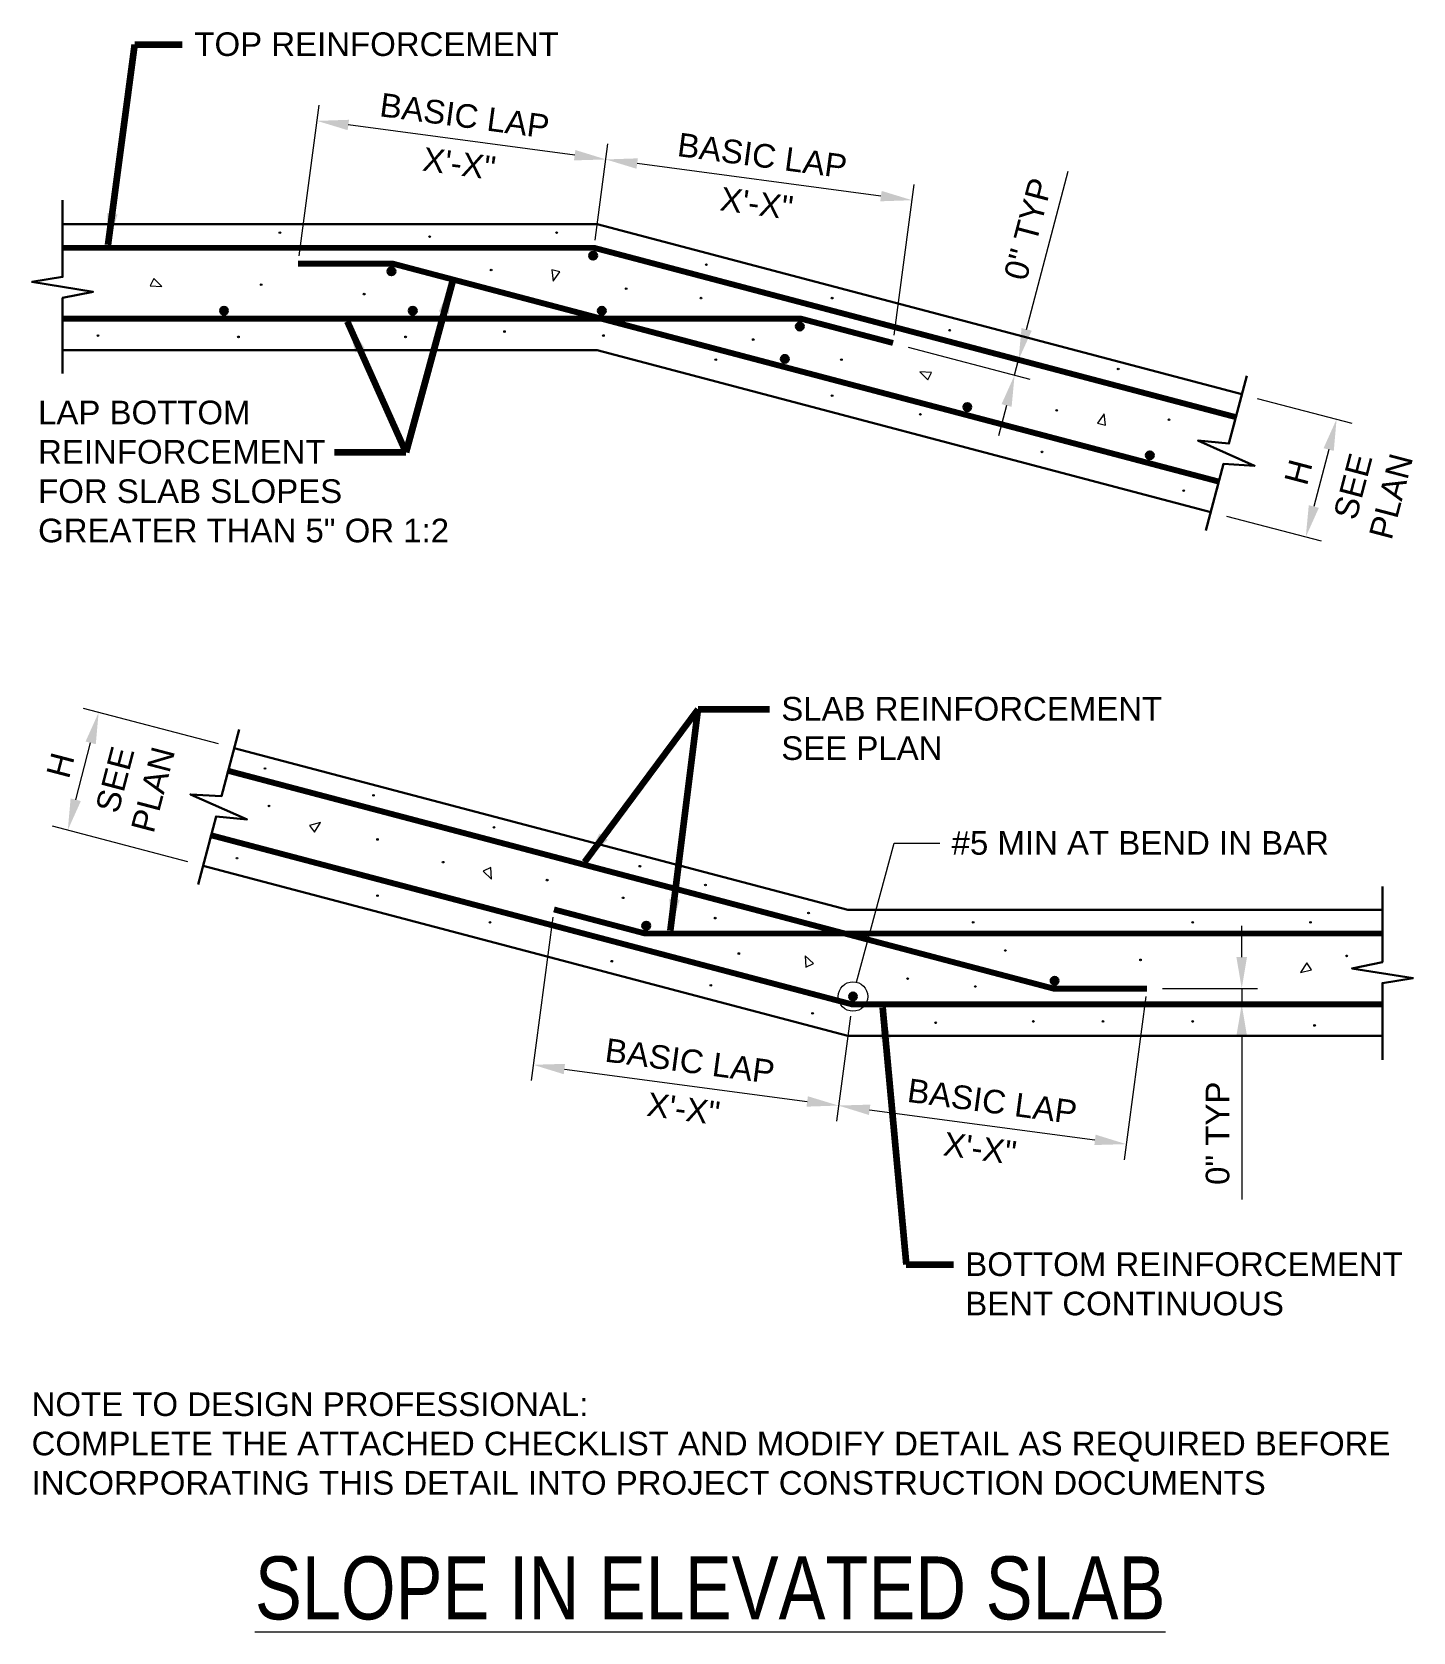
# Model space of a CAD drawing. Header units: inches. Extents: x 47 to 134, y 153 to 254.
import ezdxf

# ---------------------------------------------------------------- set-up
doc = ezdxf.new("R2010")
doc.units = ezdxf.units.IN
doc.header["$LTSCALE"] = 5
doc.header["$MEASUREMENT"] = 0
for name, color, linetype, lineweight in [('S-ANNO-DIMS', 1, 'Continuous', 20), ('S-ANNO-TEXT', 7, 'Continuous', 20), ('S-DELT-PATT', 7, 'Continuous', 15), ('S-DETL', 3, 'Continuous', 30)]:
    doc.layers.add(name, color=color, linetype=linetype, lineweight=lineweight)
doc.styles.add('Romans', font='arial.ttf')
doc.dimstyles.get("Standard").update_dxf_attribs({"dimtxt": 0.18, "dimasz": 0.18, "dimexe": 0.18, "dimexo": 0.0625, "dimgap": 0.09, "dimtad": 0, "dimtih": 1, "dimtoh": 1, "dimdec": 4, "dimzin": 0, "dimdsep": 46, "dimtxsty": 'Standard', "dimcen": 0.09, "dimadec": 0, "dimazin": 0, "dimtfac": 1, "dimtdec": 4, "dimtofl": 0, "dimtmove": 0, "dimatfit": 3, "dimfxl": 1, "dimtolj": 1, "dimtzin": 0, "dimarcsym": 0})

# ---------------------------------------------------------------- blocks, each defined once
blk = doc.blocks.new('*D6')
at = {"layer": 'Defpoints', "color": 0, "transparency": 16777216}
for p in [(83.07, 246.19), (82.25, 240.08), (101.26, 234.03)]:
    blk.add_point(p, dxfattribs=at)
at = {"layer": 'S-ANNO-DIMS', "transparency": 16777216}
for p, q in [((82.38, 241.07), (83.2, 247.19)), ((100.55, 243.86), (85.05, 245.93)), ((101.39, 235.02), (102.67, 244.59))]:
    blk.add_line(p, q, dxfattribs=at)
for points in [[(85.1, 246.26), (85.01, 245.6), (83.07, 246.19)], [(100.6, 244.19), (100.51, 243.53), (102.53, 243.6)]]:
    blk.add_solid(points, dxfattribs=at)
at = {"layer": 'S-ANNO-DIMS', "transparency": 16777216, "insert": (93.01, 246.43), "char_height": 1.5, "attachment_point": 5, "rotation": 352.3966, "style": 'Romans'}
blk.add_mtext('\\A1;BASIC LAP', dxfattribs=at)
blk = doc.blocks.new('*D5')
at = {"layer": 'Defpoints', "color": 0, "transparency": 16777216}
for p in [(64.71, 248.64), (82.25, 240.08), (63.43, 239.08)]:
    blk.add_point(p, dxfattribs=at)
at = {"layer": 'S-ANNO-DIMS', "transparency": 16777216}
for p, q in [((63.57, 240.07), (64.84, 249.64)), ((81.09, 246.46), (66.69, 248.38)), ((82.38, 241.07), (83.2, 247.19))]:
    blk.add_line(p, q, dxfattribs=at)
for points in [[(66.74, 248.71), (66.65, 248.05), (64.71, 248.64)], [(81.13, 246.79), (81.04, 246.13), (83.07, 246.19)]]:
    blk.add_solid(points, dxfattribs=at)
at = {"layer": 'S-ANNO-DIMS', "transparency": 16777216, "insert": (74.09, 248.96), "char_height": 1.5, "attachment_point": 5, "rotation": 352.3966, "style": 'Romans'}
blk.add_mtext('\\A1;BASIC LAP', dxfattribs=at)
blk = doc.blocks.new('*D0')
at = {"layer": 'Defpoints', "color": 0, "transparency": 16777216}
for p in [(123.49, 231.27), (121.55, 223.78), (127.56, 222.2)]:
    blk.add_point(p, dxfattribs=at)
at = {"layer": 'S-ANNO-DIMS', "transparency": 16777216}
for p, q in [((124.46, 231.01), (130.49, 229.43)), ((129.02, 227.75), (128.07, 224.14)), ((122.51, 223.53), (128.53, 221.95))]:
    blk.add_line(p, q, dxfattribs=at)
for points in [[(128.69, 227.84), (129.34, 227.67), (129.52, 229.69)], [(127.75, 224.22), (128.39, 224.05), (127.56, 222.2)]]:
    blk.add_solid(points, dxfattribs=at)
at = {"layer": 'S-ANNO-DIMS', "transparency": 16777216, "insert": (127.09, 226.32), "char_height": 1.5, "attachment_point": 5, "rotation": 75.3123, "style": 'Romans'}
blk.add_mtext('\\A1;H', dxfattribs=at)
blk = doc.blocks.new('*D1')
at = {"layer": 'Defpoints', "color": 0, "transparency": 16777216}
for p in [(79.83, 199.03), (98.74, 192.75), (97.85, 186.07)]:
    blk.add_point(p, dxfattribs=at)
at = {"layer": 'S-ANNO-DIMS', "transparency": 16777216}
for p, q in [((79.7, 198.04), (78.31, 187.66)), ((98.61, 191.76), (97.72, 185.07)), ((80.43, 188.39), (95.87, 186.33))]:
    blk.add_line(p, q, dxfattribs=at)
for points in [[(80.47, 188.72), (80.39, 188.06), (78.45, 188.66)], [(95.91, 186.66), (95.82, 186), (97.85, 186.07)]]:
    blk.add_solid(points, dxfattribs=at)
at = {"layer": 'S-ANNO-DIMS', "transparency": 16777216, "insert": (88.41, 188.89), "char_height": 1.5, "attachment_point": 5, "rotation": 352.3966, "style": 'Romans'}
blk.add_mtext('\\A1;BASIC LAP', dxfattribs=at)
blk = doc.blocks.new('*D2')
at = {"layer": 'Defpoints', "color": 0, "transparency": 16777216}
for p in [(117.53, 194), (98.74, 192.75), (116.14, 183.62)]:
    blk.add_point(p, dxfattribs=at)
at = {"layer": 'S-ANNO-DIMS', "transparency": 16777216}
for p, q in [((117.4, 193.01), (116.01, 182.63)), ((98.61, 191.76), (97.72, 185.07)), ((99.83, 185.8), (114.16, 183.89))]:
    blk.add_line(p, q, dxfattribs=at)
for points in [[(99.88, 186.13), (99.79, 185.47), (97.85, 186.07)], [(114.2, 184.22), (114.12, 183.56), (116.14, 183.62)]]:
    blk.add_solid(points, dxfattribs=at)
at = {"layer": 'S-ANNO-DIMS', "transparency": 16777216, "insert": (107.63, 186.33), "char_height": 1.5, "attachment_point": 5, "rotation": 352.3966, "style": 'Romans'}
blk.add_mtext('\\A1;BASIC LAP', dxfattribs=at)
blk = doc.blocks.new('*D3')
at = {"layer": 'Defpoints', "color": 0, "transparency": 16777216}
for p in [(50.82, 211.05), (59.42, 208.8), (57.47, 201.31)]:
    blk.add_point(p, dxfattribs=at)
at = {"layer": 'S-ANNO-DIMS', "transparency": 16777216}
for p, q in [((58.45, 209.05), (49.85, 211.3)), ((49.37, 205.5), (50.31, 209.11)), ((56.5, 201.56), (47.89, 203.82))]:
    blk.add_line(p, q, dxfattribs=at)
for points in [[(49.99, 209.2), (50.64, 209.03), (50.82, 211.05)], [(49.04, 205.59), (49.69, 205.42), (48.86, 203.57)]]:
    blk.add_solid(points, dxfattribs=at)
at = {"layer": 'S-ANNO-DIMS', "transparency": 16777216, "insert": (48.39, 207.69), "char_height": 1.5, "attachment_point": 5, "rotation": 75.3123, "style": 'Romans'}
blk.add_mtext('\\A1;H', dxfattribs=at)
blk = doc.blocks.new('*D4')
at = {"layer": 'Defpoints', "color": 0, "transparency": 16777216}
for p in [(117.46, 193.5), (123.49, 193.5), (117.5, 192.5)]:
    blk.add_point(p, dxfattribs=at)
at = {"layer": 'S-ANNO-DIMS', "transparency": 16777216}
for p, q in [((123.49, 195.5), (123.49, 197.5)), ((118.46, 193.5), (124.49, 193.5)), ((123.49, 193.5), (123.49, 192.5)), ((118.5, 192.5), (124.49, 192.5)), ((123.49, 190.5), (123.49, 180.11))]:
    blk.add_line(p, q, dxfattribs=at)
for points in [[(123.15, 195.5), (123.82, 195.5), (123.49, 193.5)], [(123.15, 190.5), (123.82, 190.5), (123.49, 192.5)]]:
    blk.add_solid(points, dxfattribs=at)
at = {"layer": 'S-ANNO-DIMS', "transparency": 16777216, "insert": (121.96, 184.31), "char_height": 1.5, "attachment_point": 5, "rotation": 90, "style": 'Romans'}
blk.add_mtext('\\A1;0" TYP', dxfattribs=at)
blk = doc.blocks.new('*D7')
at = {"layer": 'Defpoints', "color": 0, "transparency": 16777216}
for p in [(101.54, 235.5), (101.32, 234.53), (109.3, 233.46)]:
    blk.add_point(p, dxfattribs=at)
at = {"layer": 'S-ANNO-DIMS', "transparency": 16777216}
for p, q in [((109.81, 235.39), (112.46, 245.44)), ((102.51, 235.25), (110.27, 233.2)), ((102.29, 234.27), (110.01, 232.23)), ((109.05, 232.49), (109.3, 233.46)), ((108.54, 230.56), (108.03, 228.62))]:
    blk.add_line(p, q, dxfattribs=at)
for points in [[(109.49, 235.48), (110.14, 235.31), (109.3, 233.46)], [(108.22, 230.64), (108.86, 230.47), (109.05, 232.49)]]:
    blk.add_solid(points, dxfattribs=at)
at = {"layer": 'S-ANNO-DIMS', "transparency": 16777216, "insert": (109.91, 241.77), "char_height": 1.5, "attachment_point": 5, "rotation": 75.226, "style": 'Romans'}
blk.add_mtext('\\A1;0" TYP', dxfattribs=at)

msp = doc.modelspace()

# ---------------------------------------------------------------- hatches: boundary and pattern name
at = {"layer": 'S-DETL', "linetype": 'Continuous'}
h = msp.add_hatch(color=256, dxfattribs=at)
h.dxf.hatch_style = 1
edge = h.paths.add_edge_path()
edge.add_line((82.3025511, 240.3278287), (82.2026852, 240.3278287))
edge.add_arc((82.2638543, 240.0738233), 0.2612669, 103.540060088, 179.121585546)
edge.add_arc((82.2526181, 240.0778287), 0.25, 180, 360)
edge.add_arc((82.2413819, 240.0738233), 0.2612669, 0.878414454, 76.459939912)
h = msp.add_hatch(color=256, dxfattribs=at)
h.dxf.hatch_style = 1
edge = h.paths.add_edge_path()
edge.add_line((69.4849402, 239.3278287), (69.3850743, 239.3278287))
edge.add_arc((69.4462434, 239.0738233), 0.2612669, 103.540060088, 179.121585546)
edge.add_arc((69.4350072, 239.0778287), 0.25, 180, 360)
edge.add_arc((69.423771, 239.0738233), 0.2612669, 0.878414454, 76.459939912)
h = msp.add_hatch(color=256, dxfattribs=at)
h.dxf.hatch_style = 1
edge = h.paths.add_edge_path()
edge.add_line((58.8384629, 236.8236789), (58.738597, 236.8236789))
edge.add_arc((58.7997661, 236.5696735), 0.2612669, 103.540060088, 179.121585546)
edge.add_arc((58.7885299, 236.5736789), 0.25, 180, 360)
edge.add_arc((58.7772937, 236.5696735), 0.2612669, 0.878414454, 76.459939912)
h = msp.add_hatch(color=256, dxfattribs=at)
h.dxf.hatch_style = 1
edge = h.paths.add_edge_path()
edge.add_line((70.8384629, 236.8236789), (70.738597, 236.8236789))
edge.add_arc((70.7997661, 236.5696735), 0.2612669, 103.540060088, 179.121585546)
edge.add_arc((70.7885299, 236.5736789), 0.25, 180, 360)
edge.add_arc((70.7772937, 236.5696735), 0.2612669, 0.878414454, 76.459939912)
h = msp.add_hatch(color=256, dxfattribs=at)
h.dxf.hatch_style = 1
edge = h.paths.add_edge_path()
edge.add_line((82.8584411, 236.8222448), (82.7585752, 236.8222448))
edge.add_arc((82.8197443, 236.5682394), 0.2612669, 103.540060088, 179.121585546)
edge.add_arc((82.8085081, 236.5722448), 0.25, 180, 360)
edge.add_arc((82.7972719, 236.5682394), 0.2612669, 0.878414454, 76.459939912)
h = msp.add_hatch(color=256, dxfattribs=at)
h.dxf.hatch_style = 1
edge = h.paths.add_edge_path()
edge.add_line((95.4442779, 235.8278287), (95.344412, 235.8278287))
edge.add_arc((95.4055812, 235.5738233), 0.2612669, 103.540060088, 179.121585546)
edge.add_arc((95.394345, 235.5778287), 0.25, 180, 360)
edge.add_arc((95.3831088, 235.5738233), 0.2612669, 0.878414454, 76.459939912)
h = msp.add_hatch(color=256, dxfattribs=at)
h.dxf.hatch_style = 1
edge = h.paths.add_edge_path()
edge.add_line((94.4924164, 233.762618), (94.3925505, 233.762618))
edge.add_arc((94.4537196, 233.5086127), 0.2612669, 103.540060088, 179.121585546)
edge.add_arc((94.4424834, 233.512618), 0.25, 180, 360)
edge.add_arc((94.4312472, 233.5086127), 0.2612669, 0.878414454, 76.459939912)
h = msp.add_hatch(color=256, dxfattribs=at)
h.dxf.hatch_style = 1
edge = h.paths.add_edge_path()
edge.add_line((106.0956881, 230.702539), (105.9958222, 230.702539))
edge.add_arc((106.0569914, 230.4485336), 0.2612669, 103.540060088, 179.121585546)
edge.add_arc((106.0457552, 230.452539), 0.25, 180, 360)
edge.add_arc((106.034519, 230.4485336), 0.2612669, 0.878414454, 76.459939912)
h = msp.add_hatch(color=256, dxfattribs=at)
h.dxf.hatch_style = 1
edge = h.paths.add_edge_path()
edge.add_line((117.6949832, 227.6366246), (117.5951173, 227.6366246))
edge.add_arc((117.6562864, 227.3826192), 0.2612669, 103.540060088, 179.121585546)
edge.add_arc((117.6450502, 227.3866246), 0.25, 180, 360)
edge.add_arc((117.633814, 227.3826192), 0.2612669, 0.878414454, 76.459939912)
h = msp.add_hatch(color=256, dxfattribs=at)
h.dxf.hatch_style = 1
edge = h.paths.add_edge_path()
edge.add_line((85.5835099, 197.2476929), (85.6833758, 197.2476929))
edge.add_arc((85.6222066, 197.5016983), 0.2612669, -76.459939912, -0.878414454)
edge.add_arc((85.6334429, 197.4976929), 0.25, 0, 180)
edge.add_arc((85.6446791, 197.5016983), 0.2612669, -179.121585546, -103.540060088)
h = msp.add_hatch(color=256, dxfattribs=at)
h.dxf.hatch_style = 1
edge = h.paths.add_edge_path()
edge.add_line((111.5428477, 193.7476929), (111.6427136, 193.7476929))
edge.add_arc((111.5815444, 194.0016983), 0.2612669, -76.459939912, -0.878414454)
edge.add_arc((111.5927806, 193.9976929), 0.25, 0, 180)
edge.add_arc((111.6040168, 194.0016983), 0.2612669, -179.121585546, -103.540060088)
h = msp.add_hatch(color=256, dxfattribs=at)
h.dxf.hatch_style = 1
edge = h.paths.add_edge_path()
edge.add_line((98.7252368, 192.7476929), (98.8251027, 192.7476929))
edge.add_arc((98.7639335, 193.0016983), 0.2612669, -76.459939912, -0.878414454)
edge.add_arc((98.7751697, 192.9976929), 0.25, 0, 180)
edge.add_arc((98.7864059, 193.0016983), 0.2612669, -179.121585546, -103.540060088)

# ---------------------------------------------------------------- linework, layer by layer
at = {"layer": 'S-ANNO-TEXT'}
msp.add_lwpolyline([(98.9994217, 193.9079957), (101.3839786, 202.7339002), (104.2968914, 202.7339002)], dxfattribs=at)
msp.add_circle((98.7751697, 192.9976929), 0.9375181, dxfattribs=at)
at = {"layer": 'S-DELT-PATT', "flags": 128}
for points in [[(62.3947108, 241.5414155, -1), (62.2910308, 241.5414155, -1)], [(71.9145528, 241.2865538, -1), (71.8108728, 241.2865538, -1)], [(79.989424, 241.5414155, -1), (79.885744, 241.5414155, -1)], [(75.8244921, 239.1626869, -1), (75.7208121, 239.1626869, -1)], [(89.509266, 239.5025058, -1), (89.405586, 239.5025058, -1)], [(61.2047326, 238.2281875, -1), (61.1010526, 238.2281875, -1)], [(84.4093485, 237.9733227, -1), (84.3056685, 237.9733227, -1)], [(67.7496263, 237.6335038, -1), (67.6459463, 237.6335038, -1)], [(89.1692722, 237.3786421, -1), (89.0655922, 237.3786421, -1)], [(97.499136, 237.3786421, -1), (97.395456, 237.3786421, -1)], [(50.8349007, 234.9999104, -1), (50.7312207, 234.9999104, -1)], [(59.7597563, 234.9149564, -1), (59.6560763, 234.9149564, -1)], [(70.3845808, 234.9149564, -1), (70.2809008, 234.9149564, -1)], [(76.6744765, 235.2547753, -1), (76.5707965, 235.2547753, -1)], [(82.9643722, 234.9999104, -1), (82.8606922, 234.9999104, -1)], [(104.9790154, 235.3397292, -1), (104.8753354, 235.3397292, -1)], [(92.4842197, 234.7450486, -1), (92.3805397, 234.7450486, -1)], [(90.1042578, 233.4707273, -1), (90.0005778, 233.4707273, -1)], [(98.0941278, 233.4707273, -1), (97.9904478, 233.4707273, -1)], [(115.688841, 232.8760467, -1), (115.585161, 232.8760467, -1)], [(97.499136, 231.1769526, -1), (97.395456, 231.1769526, -1)], [(103.1090442, 229.9875883, -1), (103.0053642, 229.9875883, -1)], [(111.7789017, 230.2424532, -1), (111.6752217, 230.2424532, -1)], [(118.9187873, 229.6477695, -1), (118.8151073, 229.6477695, -1)], [(110.8439162, 227.6088598, -1), (110.7402362, 227.6088598, -1)], [(119.8537729, 225.1451741, -1), (119.7500929, 225.1451741, -1)], [(61.4526111, 207.4887494, -1), (61.3489311, 207.4887494, -1)], [(68.3454074, 205.7877053, -1), (68.2417274, 205.7877053, -1)], [(61.7079011, 205.1072876, -1), (61.6042211, 205.1072876, -1)], [(76.0040735, 203.7464523, -1), (75.9003935, 203.7464523, -1)], [(68.6006973, 202.9809832, -1), (68.4970173, 202.9809832, -1)], [(59.6655923, 201.7902507, -1), (59.5619123, 201.7902507, -1)], [(72.7704134, 201.5350965, -1), (72.6667334, 201.5350965, -1)], [(85.2795615, 201.2799391, -1), (85.1758815, 201.2799391, -1)], [(79.384772, 200.3951854, -1), (79.281092, 200.3951854, -1)], [(68.6006973, 199.4087889, -1), (68.4970173, 199.4087889, -1)], [(84.2160417, 199.2684718, -1), (84.1123617, 199.2684718, -1)], [(89.449283, 200.0892066, -1), (89.345603, 200.0892066, -1)], [(96.0016908, 198.303111, -1), (95.8980108, 198.303111, -1)], [(75.7487835, 197.7077448, -1), (75.6451035, 197.7077448, -1)], [(90.067255, 197.9807988, -1), (89.963575, 197.9807988, -1)], [(106.4685302, 197.7077448, -1), (106.3648502, 197.7077448, -1)], [(120.4243196, 197.7077448, -1), (120.3206396, 197.7077448, -1)], [(127.9127888, 197.7077448, -1), (127.8091088, 197.7077448, -1)], [(83.4925427, 195.2412315, -1), (83.3888627, 195.2412315, -1)], [(91.5703168, 195.7273686, -1), (91.4666368, 195.7273686, -1)], [(108.5108444, 195.9216492, -1), (108.4071644, 195.9216492, -1)], [(117.1055664, 195.3262829, -1), (117.0018864, 195.3262829, -1)], [(130.2103875, 195.5814404, -1), (130.1067075, 195.5814404, -1)], [(89.789666, 193.7102902, -1), (89.685986, 193.7102902, -1)], [(102.2988141, 194.1355505, -1), (102.1951341, 194.1355505, -1)], [(106.6009512, 193.6349011, -1), (106.4972712, 193.6349011, -1)], [(96.2569808, 191.9241946, -1), (96.1533008, 191.9241946, -1)], [(104.0858384, 191.3288284, -1), (103.9821584, 191.3288284, -1)], [(110.2978632, 191.4138798, -1), (110.1941832, 191.4138798, -1)], [(114.7228692, 191.4138798, -1), (114.6191892, 191.4138798, -1)], [(120.4243196, 191.4138798, -1), (120.3206396, 191.4138798, -1)], [(128.1680787, 191.1587256, -1), (128.0643987, 191.1587256, -1)]]:
    msp.add_lwpolyline(points, format="xyb", close=True, dxfattribs=at)
for points in [[(79.6288357, 239.1790681), (79.7168547, 238.4513141), (80.1409487, 239.0418478)], [(54.1029417, 238.151967), (54.8349239, 238.1122756), (54.3270048, 238.6324718)], [(103.7666122, 232.6595962), (103.03463, 232.6992875), (103.5425491, 232.1790914)], [(114.8256305, 229.2972594), (114.7376115, 230.0250134), (114.3135175, 229.4344796)], [(64.5330419, 203.4335338), (64.9334067, 204.0476033), (64.2289441, 203.8678305)], [(75.2660811, 200.9644497), (75.8012988, 200.4635353), (75.7465859, 201.1885128)], [(96.2624555, 195.0870273), (95.7272378, 195.5879417), (95.7819508, 194.8629642)], [(127.625896, 195.1376053), (127.2255312, 194.5235359), (127.9299938, 194.7033086)]]:
    msp.add_lwpolyline(points, close=True, dxfattribs=at)
at = {"layer": 'S-DETL', "linetype": 'Continuous'}
for p, q in [((48.5273187, 242.0736789), (82.5113729, 242.0736789)), ((82.5113729, 242.0736789), (123.4945082, 231.2653796)), ((48.5273187, 240.0736789), (48.5273187, 240.5736789)), ((48.5273187, 236.0736789), (48.5273187, 235.5736789)), ((48.5273187, 234.0736789), (82.5113729, 234.0736789)), ((82.5113729, 234.0736789), (121.5189373, 223.7863881)), ((123.1119983, 229.8149707), (122.984495, 229.331501)), ((121.9014472, 225.2367971), (122.0289505, 225.7202668)), ((98.4496785, 198.5017799), (59.4421141, 208.7890707)), ((59.0596042, 207.3386617), (58.9321009, 206.8551921)), ((57.8490531, 202.7604881), (57.9765564, 203.2439578)), ((98.4496785, 190.5017799), (57.4665432, 201.3100792)), ((132.4337326, 198.5017799), (98.4496785, 198.5017799)), ((132.4337326, 196.5017799), (132.4337326, 197.0017799)), ((132.4337326, 192.5017799), (132.4337326, 192.0017799)), ((132.4337326, 190.5017799), (98.4496785, 190.5017799))]:
    msp.add_line(p, q, dxfattribs=at)
at = {"layer": 'S-DETL'}
msp.add_line((98.7089713, 192.5017799), (57.9765564, 203.2439578), dxfattribs=at)
at = {"layer": 'S-DETL', "linetype": 'Continuous'}
for points in [[(48.5273187, 232.5850959), (48.5273187, 237.3866536), (50.4706107, 237.7867352), (46.5840267, 238.4036533), (48.5273187, 238.7275353), (48.5273187, 243.6052927)], [(121.2054097, 222.6013571), (122.3269792, 226.8405206), (124.3079613, 226.7302532), (120.7084479, 228.320733), (122.6699402, 228.1368005), (123.8109995, 232.4496291)], [(59.7556416, 209.9741018), (58.6340722, 205.7349382), (56.65309, 205.8452057), (60.2526035, 204.2547258), (58.2911111, 204.4386583), (57.1500519, 200.1258297)], [(132.4337326, 199.9903629), (132.4337326, 195.1888053), (130.4904406, 194.7887236), (134.3770246, 194.1718055), (132.4337326, 193.8479235), (132.4337326, 188.9701662)]]:
    msp.add_lwpolyline(points, dxfattribs=at)
at = {"layer": 'S-DETL', "const_width": 0.375}
for points in [[(48.5273187, 240.5736789), (82.3169033, 240.5736789), (123.1119983, 229.8149707)], [(122.0289505, 225.7202668), (69.4992924, 239.5736789), (63.4992924, 239.5736789)], [(101.3229462, 234.527109), (95.4586302, 236.0736789), (48.5273187, 236.0736789)], [(117.461759, 193.5017799), (111.5265822, 193.5017799), (59.0596042, 207.3386617)], [(57.9765564, 203.2439578), (98.7089713, 192.5017799), (132.4337326, 192.5017799)], [(132.4337326, 197.0017799), (85.5672444, 197.0017799), (79.7656085, 198.5318195)]]:
    msp.add_lwpolyline(points, dxfattribs=at)
at = {"layer": 'S-DETL', "linetype": 'Continuous'}
for centre in [(82.2526181, 240.0778287), (69.4350072, 239.0778287), (58.7885299, 236.5736789), (70.7885299, 236.5736789), (82.8085081, 236.5722448), (95.394345, 235.5778287), (94.4424834, 233.512618), (106.0457552, 230.452539), (117.6450502, 227.3866246), (85.6334429, 197.4976929), (111.5927806, 193.9976929), (98.7751697, 192.9976929)]:
    msp.add_circle(centre, 0.25, dxfattribs=at)

# ---------------------------------------------------------------- texts
at = {"layer": 'S-ANNO-DIMS', "char_height": 1.49999999, "attachment_point": 2, "rotation": 75.312254866, "style": 'Romans'}
for insert in [(129.8313008, 225.6059701), (51.1297506, 206.9694888)]:
    msp.add_mtext('SEE\\PPLAN', dxfattribs=dict(at, insert=insert))
at = {"layer": 'S-ANNO-TEXT', "style": 'Romans'}
for s, insert, char_height, attachment_point in [('\\A1;\\pxql;TOP REINFORCEMENT', (56.9074679, 254.2662831), 1.499999989, 1), ('\\A1;\\pxql;LAP BOTTOM \\PREINFORCEMENT\\PFOR SLAB SLOPES\\PGREATER THAN 5" OR 1:2', (46.9719852, 230.8636358), 1.499999989, 1), ('\\A1;\\pxql;SLAB REINFORCEMENT \\PSEE PLAN', (94.217151, 212.033852), 1.499999989, 1), ('\\A1;\\pxql;#5 MIN AT BEND IN BAR', (105.0468914, 203.50948), 1.499999989, 1), ('\\A1;\\pxql;BOTTOM REINFORCEMENT\\PBENT CONTINUOUS', (105.9143402, 176.7414376), 1.499999989, 1), ('NOTE TO DESIGN PROFESSIONAL: \\PCOMPLETE THE ATTACHED CHECKLIST AND MODIFY DETAIL AS REQUIRED BEFORE \\PINCORPORATING THIS DETAIL INTO PROJECT CONSTRUCTION DOCUMENTS', (46.559055, 167.8430747), 1.499999989, 1), ('{\\W0.8;\\LSLOPE IN ELEVATED SLAB}', (89.6974244, 157.4167446), 4, 2)]:
    msp.add_mtext(s, dxfattribs=dict(at, insert=insert, char_height=char_height, attachment_point=attachment_point))
at = {"layer": 'S-ANNO-TEXT', "char_height": 1.499999989, "attachment_point": 1, "rotation": 352.3966465, "style": 'Romans'}
for insert in [(71.545473, 246.9757836), (90.4571402, 244.4513018), (85.8043943, 186.9171978), (104.6523418, 184.4012219)]:
    msp.add_mtext('\\A1;\\pxql;X\'-X"', dxfattribs=dict(at, insert=insert))

# ---------------------------------------------------------------- dimensions: what is measured, and where the dimension line sits
at = {"layer": 'S-ANNO-DIMS'}
for base, p1, p2, angle, text, picture, middle in [((64.7101875, 248.6448652), (82.2526181, 240.0778287), (63.4331352, 239.078075), 172.3966465, 'BASIC LAP', '*D5', (73.8896322, 247.4195189)), ((83.069077, 246.1941727), (101.2564694, 234.0291115), (82.2526181, 240.0778287), 172.3966465, 'BASIC LAP', '*D6', (92.8003636, 244.8951621)), ((109.3028599, 233.4565965), (101.3229462, 234.527109), (101.5425424, 235.5031904), 75.226024527, '0" TYP', '*D7', (111.3924875, 241.3800903)), ((127.5608607, 222.2026581), (123.4945082, 231.2653796), (121.545185, 223.7794659), 75.312254866, 'H', '*D0', (128.5415381, 225.9440381)), ((50.8206653, 211.0489368), (57.4665432, 201.3100792), (59.4158664, 208.7959929), 255.312254866, 'H', '*D3', (49.8399879, 207.3075568)), ((97.8498614, 186.0659244), (79.8317154, 199.0274301), (98.7420911, 192.7498909), 352.3966465, 'BASIC LAP', '*D1', (88.2056757, 187.3533081)), ((123.48741, 193.5017799), (117.4983299, 192.50197), (117.461759, 193.5017799), 90, '0" TYP', '*D4', (123.48741, 184.3075635)), ((116.1431406, 183.6239901), (98.7420911, 192.7498909), (117.528121, 193.9993029), 352.3966465, 'BASIC LAP', '*D2', (107.4214906, 184.7882262))]:
    dim = msp.add_linear_dim(base=base, p1=p1, p2=p2, angle=angle, text=text, dimstyle='Standard', override={"dimscale": 16, "dimtxt": 0.09375, "dimasz": 0.125, "dimexe": 0.0625, "dimgap": 0.0625, "dimtih": 0, "dimtoh": 0, "dimdec": 5, "dimlfac": 1, "dimrnd": 0.03125, "dimzin": 7, "dimlunit": 4, "dimtxsty": 'Romans', "dimcen": 0.125, "dimclrd": 256, "dimclre": 256, "dimclrt": 256, "dimadec": 4, "dimtdec": 5, "dimtofl": 1, "dimtvp": 1, "dimfrac": 2, "dimtzin": 3, "dimlwd": 65535, "dimlwe": 65535}, dxfattribs=at)
    dim.commit()
    dim.dimension.update_dxf_attribs({"geometry": picture, "text_midpoint": middle, "dimtype": 128})

# ---------------------------------------------------------------- leaders
at = {"layer": 'S-ANNO-TEXT'}
for points in [[(51.4322052, 240.7611789), (53.1313765, 253.4901917), (56.1313765, 253.4901917)], [(73.291421, 238.3796869), (70.3535442, 227.5609414), (65.8186767, 227.5609414)], [(66.6212565, 235.8861789), (70.3535442, 227.5609414), (65.8186767, 227.5609414)], [(81.7278915, 201.5543664), (88.9322836, 211.2582722), (93.467151, 211.2582722)], [(87.1829616, 197.1892799), (88.9322836, 211.2582722), (93.467151, 211.2582722)], [(100.6583653, 192.3012609), (102.1643402, 175.9681036), (105.1643402, 175.9681036)]]:
    msp.add_leader(points, dimstyle='Standard', override={"dimscale": 16, "dimtxt": 0.09375, "dimasz": 0.125, "dimexe": 0.0625, "dimgap": 0.0625, "dimtih": 0, "dimtoh": 0, "dimdec": 5, "dimlfac": 16, "dimrnd": 0.03125, "dimzin": 7, "dimlunit": 4, "dimtxsty": 'Romans', "dimcen": 0.125, "dimclrd": 256, "dimclre": 256, "dimclrt": 256, "dimadec": 4, "dimtdec": 5, "dimtofl": 1, "dimtvp": 1, "dimfrac": 2, "dimtzin": 3, "dimlwd": 65535, "dimlwe": 65535}, dxfattribs=at)

doc.saveas('drawing.dxf')
